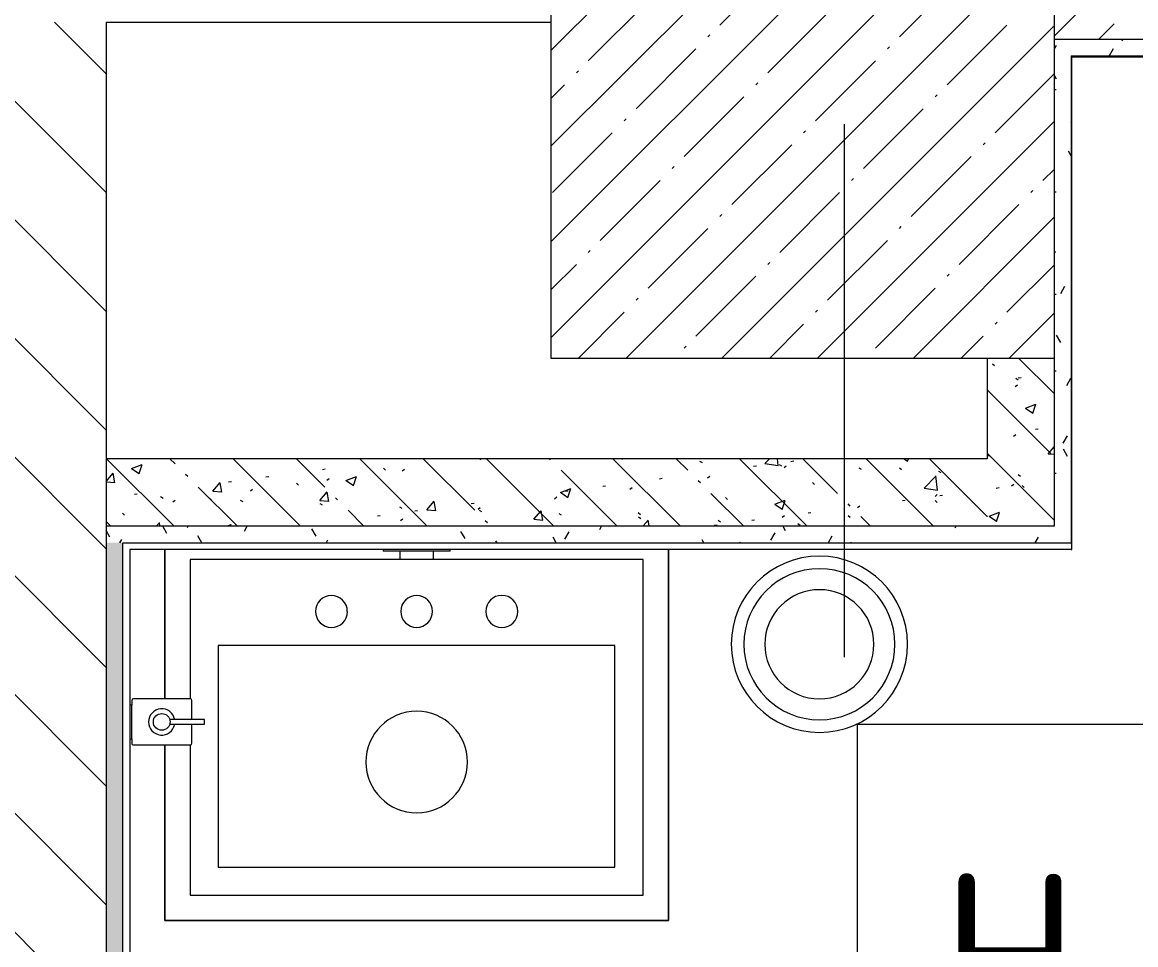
# Model space of a CAD drawing. Header units: millimetres. Extents: x -2911 to 185427, y -8553 to 29000.
# Drawn here: x 24930 to 26257, y 6601 to 7700 of the extents above; entities that cross this region are included whole.
import ezdxf

# ---------------------------------------------------------------- set-up
doc = ezdxf.new("R2010")
doc.units = ezdxf.units.MM
doc.linetypes.add('Осевая', pattern=[3175, 635, -476.25, 1587.5, -476.25])
for name, color, linetype, lineweight in [('A-GENM', 7, 'Continuous', 9), ('A-WALL', 7, 'Continuous', 9), ('E-ELEC-FIXT-IDEN', 7, 'Continuous', 9), ('I-WALL', 7, 'Continuous', 9), ('P-SANR-FIXT', 7, 'Continuous', 9), ('P-SANR-FIXT-1', 7, 'Continuous', 13), ('S-COLS', 7, 'Continuous', 9), ('Оси-2', 7, 'Осевая', 9)]:
    doc.layers.add(name, color=color, linetype=linetype, lineweight=lineweight)
for name, color, linetype, lineweight, true_color in [('A-WALL-1', 7, 'Continuous', 9, 0x3c3c3c), ('A-WALL-FNSH-1', 7, 'Continuous', 9, 0x3c3c3c), ('I-FURN-1', 7, 'Continuous', 9, 0xf0f0f0)]:
    doc.layers.add(name, color=color, linetype=linetype, lineweight=lineweight, true_color=true_color)
doc.styles.add('GOST Common', font='GOST_Common.ttf', dxfattribs={"width": 0.9, "height": 220})
pattern_1 = [(135, (0, 0), (-75.43415, -75.43415), [106.68, -17.78, 3.556, -17.78]), (135, (0, 75.39), (-75.43415, -75.43415), []), (50, (0, 0), (127.5292, -11.15758), [13.335, -146.685]), (355, (0, 0), (-24.66966, 133.74), [10.668, -117.348]), (100.451, (10.63, -0.93), (102.85973, 122.5818), [11.333, -124.663]), (46.184, (0, 35.56), (189.7552, -29.4304), [20.002, -220.027]), (96.636, (15.81, 33.1), (166.1822, 173.1996), [17, -186.995]), (351.184, (0, 35.56), (166.184, 173.1976), [16.002, -176.022]), (21, (17.78, 26.67), (106.13027, -71.58603), [13.335, -146.685]), (326, (17.78, 26.67), (43.2619, 128.93175), [10.668, -117.348]), (71.451, (26.62, 20.7), (149.392, 57.34505), [11.333, -124.663]), (37.5, (0, 0), (2.16223, 59.18836), [3.353, -112.573, 3.353, -115.773, -117.792]), (37.5, (0, 0), (2.16223, 59.18836), [-235.052, 3.353, -114.44]), (7.5, (0, 0), (46.77386, 70.12615), [3.353, -64.567, 3.353, -109.906, -44.894]), (7.5, (0, 0), (46.77386, 70.12615), [-181.178, 3.353, -41.542]), (327.5, (-39.65, 0), (94.91367, -4.01009), [3.353, -41.097, 3.353, -135.331, -184.023]), (327.5, (-39.65, 0), (94.91367, -4.01009), [-183.134, 3.353, -180.67]), (317.5, (-57.43, 0), (103.69057, 17.79882), [3.353, -54.432, 3.353, -88.748, -130.683]), (317.5, (-57.43, 0), (103.69057, 17.79882), [-149.885, 3.353, -127.33])]
pattern_2 = [(0, (0, 0), (121.92, 30.48), [10.058, -81.382, 10.058, -81.382, -487.68]), (0, (0, 0), (121.92, 30.48), [-182.88, 10.058, -172.822, 10.058, -81.382, -213.36]), (0, (0, 0), (121.92, 30.48), [-457.2, 10.058, -50.902, 10.058, -142.342]), (120, (45.72, 15.24), (-87.356454, 90.345817), [10.058, -81.382, 10.058, -81.382, -487.68]), (120, (45.72, 15.24), (-87.356454, 90.345817), [-182.88, 10.058, -172.822, 10.058, -81.382, -213.36]), (120, (45.72, 15.24), (-87.356454, 90.345817), [-457.2, 10.058, -50.902, 10.058, -142.342]), (240, (60.96, 76.2), (-34.563546, -120.825817), [10.058, -81.382, 10.058, -81.382, -487.68]), (240, (60.96, 76.2), (-34.563546, -120.825817), [-182.88, 10.058, -172.822, 10.058, -81.382, -213.36]), (240, (60.96, 76.2), (-34.563546, -120.825817), [-457.2, 10.058, -50.902, 10.058, -142.342])]

# ---------------------------------------------------------------- blocks, each defined once
blk = doc.blocks.new('BSC_Колонна _Прямоугольная - 600х600-V5-План размещения напольных электротехнических лючков и розеток 2 этажа в осях 1-12')
at = {"layer": 'S-COLS'}
h = blk.add_hatch(dxfattribs=at)
h.set_pattern_fill('FP_8', color=256, style=0, pattern_type=2)
h.set_pattern_definition([(45, (-25860, -7600), (-57.02463, 57.02463), []), (45, (-25802.975, -7600), (-57.02463, 57.02463), [100.806, -20.161, 3.353, -16.808])])
h.paths.add_polyline_path([(-300, -300), (300, -300), (300, 300), (-300, 300), (-300, -89.1)])
for p, q in [((300, 300), (-300, 300)), ((-300, 300), (-300, -300)), ((300, -300), (300, 300)), ((-300, -300), (300, -300))]:
    blk.add_line(p, q, dxfattribs=at)
blk = doc.blocks.new('Мойка кухонная - Раковина Roca Victoria-N Unik 600х460 мм-30768662-План размещения напольных электротехнических лючков и розеток 2 этажа в осях 1-12')
at = {"layer": 'P-SANR-FIXT'}
for p, q in [((270, 0), (-270, 0)), ((-270, 0), (-270, -166)), ((270, -400), (270, 0)), ((236.1, -102.3), (-236.6, -102.3)), ((-236.6, -102.3), (-236.6, -366.4)), ((236.1, -366.4), (236.1, -102.3)), ((-270, -221), (-270, -400)), ((-236.6, -366.4), (236.1, -366.4)), ((-270, -400), (270, -400))]:
    blk.add_line(p, q, dxfattribs=at)
for centre, radius, start, end in [((-101.6, -61.9), 19, 90, 180), ((-101.6, -61.9), 19, 360, 90), ((0, -61.9), 19, 360, 180), ((101.6, -61.9), 19.1, 360, 180), ((-101.6, -61.9), 19, 180, 270), ((-101.6, -61.9), 19.1, 270, 360), ((0, -61.9), 19, 180, 360), ((101.6, -61.9), 19.1, 180, 360), ((0, -241.3), 60.5, 360, 180), ((0, -241.3), 60.5, 180, 360)]:
    blk.add_arc(centre, radius, start, end, dxfattribs=at)
blk = doc.blocks.new('сифон - Для раковины-V153-План размещения напольных электротехнических лючков и розеток 2 этажа в осях 1-12')
at = {"layer": 'P-SANR-FIXT'}
for p, q in [((233, 40), (231.1, 40)), ((231.1, -40), (231.1, 40)), ((231.1, -40), (233, -40))]:
    blk.add_line(p, q, dxfattribs=at)
at = {"layer": 'P-SANR-FIXT-1'}
for p, q in [((231.1, 20), (221, 20)), ((221, -20), (231.1, -20))]:
    blk.add_line(p, q, dxfattribs=at)
blk = doc.blocks.new('мусорная корзина - Round_ Metal-V154-План размещения напольных электротехнических лючков и розеток 2 этажа в осях 1-12')
at = {"layer": 'P-SANR-FIXT'}
for radius, start, end in [(105, 0, 180), (90, 360, 180), (65, 0, 180), (105, 180, 360), (90, 180, 360), (65, 180, 360)]:
    blk.add_arc((0, 0), radius, start, end, dxfattribs=at)
blk = doc.blocks.new('TOY_Диспансер мыло - Дозатор Elegance new 11654 019001 хром-30642362-План размещения напольных электротехнических лючков и розеток 2 этажа в осях 1-12')
at = {"layer": 'A-GENM'}
for p, q in [((127.9, 96.6), (122.2, 96.6)), ((122.2, 96.6), (122.2, 81.7)), ((127.9, 81.7), (127.9, 96.6)), ((97.5, 79.7), (97.5, 12)), ((122.2, 81.7), (99.5, 81.7)), ((122.2, 81.7), (102.9, 81.7)), ((122.2, 82.7), (122.2, 55.3)), ((127.9, 55.3), (127.9, 82.7)), ((146.9, 81.7), (127.9, 81.7)), ((150.5, 81.7), (127.9, 81.7)), ((152.5, 12), (152.5, 79.7)), ((99.5, 10), (105, 10)), ((145, 10), (105, 10)), ((105, 10), (105, 7.5)), ((145, 7.5), (145, 10)), ((145, 10), (150.5, 10))]:
    blk.add_line(p, q, dxfattribs=at)
blk.add_circle((125, 45.7), 10, dxfattribs=at)
for centre, radius, start, end in [((99.5, 79.7), 2, 90, 180), ((150.5, 79.7), 2, 360, 90), ((125, 45.7), 15.7, 100.4353, 79.365), ((99.5, 12), 2, 180, 270), ((150.5, 12), 2, 270, 360)]:
    blk.add_arc(centre, radius, start, end, dxfattribs=at)

msp = doc.modelspace()

# ---------------------------------------------------------------- hatches: boundary and pattern name
at = {"layer": 'I-WALL'}
h = msp.add_hatch(dxfattribs=at)
h.set_pattern_fill('FP_15', color=256, style=0, pattern_type=2)
h.set_pattern_definition([(45, (0, 0), (-57.02463, 57.02463), []), (45, (57.025, 0), (-57.02463, 57.02463), [100.806, -20.161, 3.353, -16.808])])
h.paths.add_polyline_path([(29209.7, 7680), (29209.7, 7900), (27460, 7900), (27460, 7680), (28140, 7680)])
h.paths.add_polyline_path([(26180, 7680), (26360, 7680), (26360, 7900), (26160, 7900), (26160, 7680)])
h = msp.add_hatch(dxfattribs=at)
h.set_pattern_fill('FP_11', color=256, style=0, pattern_type=2)
h.set_pattern_definition([(135, (0, 0), (-70.71068, -70.71068), [])])
h.paths.add_polyline_path([(24830, 100), (25030, 100), (25030, 7700), (24830, 7700), (24830, 140)])
h = msp.add_hatch(dxfattribs=at)
h.set_pattern_fill('FP_87', color=256, style=0, pattern_type=2)
h.set_pattern_definition(pattern_2)
h.paths.add_polyline_path([(26180, 7080), (26180, 7680), (26160, 7680), (26160, 7080)])
h = msp.add_hatch(dxfattribs=at)
h.set_pattern_fill('FP_87', color=256, style=0, pattern_type=2)
h.set_pattern_definition(pattern_2)
h.paths.add_polyline_path([(27659, 7660), (27660, 7660), (27660, 7680), (27490, 7680), (27490, 7672), (27460, 7672), (27460, 7660), (27490, 7660)])
h.paths.add_polyline_path([(26360, 7660), (26360, 7672), (26330, 7672), (26330, 7680), (26180, 7680), (26180, 7660), (26330, 7660)])
h = msp.add_hatch(dxfattribs=at)
h.set_pattern_fill('FP_40', color=256, style=0, pattern_type=2)
h.set_pattern_definition(pattern_1)
h.paths.add_polyline_path([(26160, 7100), (26160, 7300), (26080, 7300), (26080, 7100)])
h = msp.add_hatch(dxfattribs=at)
h.set_pattern_fill('FP_40', color=256, style=0, pattern_type=2)
h.set_pattern_definition(pattern_1)
h.paths.add_polyline_path([(26080, 7100), (26080, 7180), (25030, 7180), (25030, 7100), (25992.9, 7100)])
h = msp.add_hatch(dxfattribs=at)
h.set_pattern_fill('FP_87', color=256, style=0, pattern_type=2)
h.set_pattern_definition(pattern_2)
h.paths.add_polyline_path([(25412.8, 7080), (26160, 7080), (26160, 7100), (25030, 7100), (25030, 7080), (25329.9, 7080)])
h = msp.add_hatch(dxfattribs=at)
h.set_pattern_fill('FP_87', color=256, style=0, pattern_type=2)
h.set_pattern_definition(pattern_2)
h.paths.add_polyline_path([(25050, 100), (25050, 7080), (25030, 7080), (25030, 100)])

# ---------------------------------------------------------------- linework, layer by layer
at = {"layer": 'A-WALL'}
for p, q in [((25030, 7700), (25030, 100)), ((26160, 7680), (26330, 7680)), ((26180, 7660), (26180, 7080))]:
    msp.add_line(p, q, dxfattribs=at)
at = {"layer": 'A-WALL-1'}
for p, q in [((25030, 7700), (25560, 7700)), ((26180, 7660), (26360, 7660)), ((26080, 7300), (26080, 7180)), ((26160, 7100), (26160, 7300)), ((26080, 7180), (25030, 7180)), ((25030, 7100), (26160, 7100))]:
    msp.add_line(p, q, dxfattribs=at)
at = {"layer": 'A-WALL-FNSH-1'}
for p, q in [((26181, 7659), (26360, 7659)), ((26181, 7072), (26181, 7659)), ((26180, 7072), (26181, 7072))]:
    msp.add_line(p, q, dxfattribs=at)
at = {"layer": 'E-ELEC-FIXT-IDEN', "flags": 128}
msp.add_lwpolyline([(25925.3, 6863.7), (27238.6, 6863.7), (27238.6, 5572.7), (25925.3, 5572.7)], close=True, dxfattribs=at)
at = {"layer": 'I-FURN-1'}
for p, q in [((25100, 7072), (25100, 6894)), ((25100, 6894), (25100, 7072)), ((25700, 6630), (25700, 7072)), ((25700, 7072), (25700, 6630)), ((25100, 6839), (25100, 6630)), ((25100, 6630), (25100, 6839)), ((25100, 6630), (25700, 6630)), ((25700, 6630), (25100, 6630))]:
    msp.add_line(p, q, dxfattribs=at)
at = {"layer": 'I-WALL'}
for p, q in [((25050, 7080), (26180, 7080)), ((25050, 6180), (25050, 7080)), ((26180, 7079), (26180, 7080)), ((26180, 7072), (25058, 7072)), ((25058, 7072), (25058, 6180))]:
    msp.add_line(p, q, dxfattribs=at)
at = {"layer": 'Оси-2'}
msp.add_line((25910, 593.7), (25910, 24898.1), dxfattribs=at)

# ---------------------------------------------------------------- block references
at = {"layer": 'P-SANR-FIXT'}
for name, p in [('Мойка кухонная - Раковина Roca Victoria-N Unik 600х460 мм-30768662-План размещения напольных электротехнических лючков и розеток 2 этажа в осях 1-12', (25400, 7060)), ('мусорная корзина - Round_ Metal-V154-План размещения напольных электротехнических лючков и розеток 2 этажа в осях 1-12', (25880, 6959))]:
    msp.add_blockref(name, p, dxfattribs=at)
for name, p, rotation in [('сифон - Для раковины-V153-План размещения напольных электротехнических лючков и розеток 2 этажа в осях 1-12', (25400, 6839), 89.99999999999972), ('TOY_Диспансер мыло - Дозатор Elegance new 11654 019001 хром-30642362-План размещения напольных электротехнических лючков и розеток 2 этажа в осях 1-12', (25050.5, 6991.5), 269.9999999999999)]:
    msp.add_blockref(name, p, dxfattribs=dict(at, rotation=rotation))
at = {"layer": 'S-COLS'}
msp.add_blockref('BSC_Колонна _Прямоугольная - 600х600-V5-План размещения напольных электротехнических лючков и розеток 2 этажа в осях 1-12', (25860, 7600), dxfattribs=at)

# ---------------------------------------------------------------- texts
at = {"layer": 'E-ELEC-FIXT-IDEN', "insert": (26025.3, 6686.1), "char_height": 220, "width": 923.544, "attachment_point": 1, "style": 'GOST Common'}
msp.add_mtext('H-300 ', dxfattribs=at)

doc.saveas('drawing.dxf')
